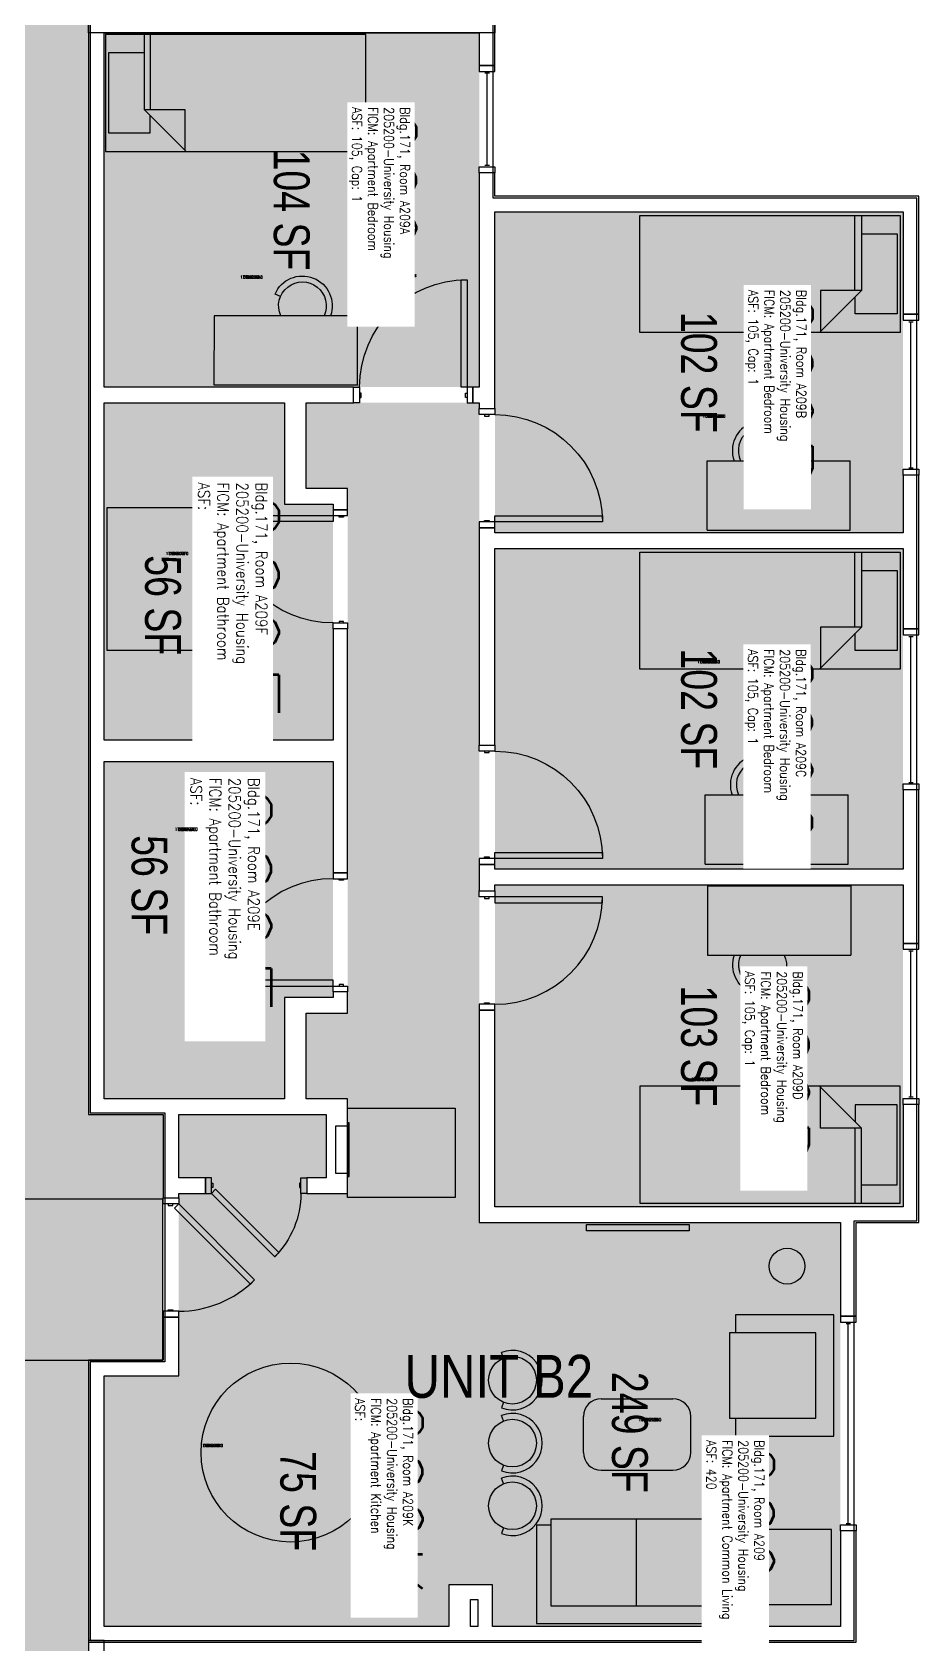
# Model space of a CAD drawing. Header units: inches. Extents: x -24 to 3257, y -489 to 2081.
# Drawn here: x 1620 to 1917, y -1 to 540 of the extents above; entities that cross this region are included whole.
import ezdxf
from ezdxf.enums import TextEntityAlignment as Align

# ---------------------------------------------------------------- set-up
doc = ezdxf.new("R2010")
doc.units = ezdxf.units.IN
doc.header["$LTSCALE"] = 48
doc.header["$MEASUREMENT"] = 0
for name, color, linetype in [('A-AREA-IDEN', 1, 'Continuous'), ('A-AREA-UNIT', 1, 'Continuous'), ('A-DOOR', 2, 'Continuous'), ('A-FLOR-ACCS', 2, 'Continuous'), ('A-FURN', 3, 'Continuous'), ('A-GLAZ', 1, 'Continuous'), ('A-IDEN-RNUM', 7, 'Continuous'), ('A-IDEN-SNUM', 4, 'Continuous'), ('A-IDEN-VNUM', 4, 'Continuous'), ('A-WALL', 5, 'Continuous'), ('AREA-TEXT', 3, 'Continuous'), ('E-POWR', 2, 'Continuous'), ('Rooms-Category-Color', 7, 'Continuous'), ('Rooms-College-Color', 7, 'Continuous'), ('Rooms-Department-Color', 7, 'Continuous'), ('Rooms-Division-Color', 7, 'Continuous'), ('Rooms-Information', 7, 'Continuous')]:
    doc.layers.add(name, color=color, linetype=linetype)
doc.styles.add('AREA', font='arial.ttf', dxfattribs={"width": 0.75, "height": 12})
doc.styles.add('ROOMSNUMBER', font='txt.shx', dxfattribs={"height": 0.03})
doc.styles.add('ROOMVNUMBER', font='simplex.shx', dxfattribs={"width": 0.85})
doc.styles.get("Standard").update_dxf_attribs({"font": 'ARIALN.TTF'})

# ---------------------------------------------------------------- blocks, each defined once
blk = doc.blocks.new('A$C4D89189E')
for p, q in [((0, 48), (0, 0)), ((0, 48), (23.25, 48)), ((23.25, 48), (23.25, 0)), ((29.75, 22.18), (30.53, 20.35)), ((0, 0), (23.25, 0.01))]:
    blk.add_line(p, q)
for radius, start, end in [(10, 293.206, 109.5297), (8, 245.2999, 114.7001)]:
    blk.add_arc((26.59, 29.54), radius, start, end)
blk = doc.blocks.new('LUVSEAT')
at = {"layer": 'A-FURN'}
for p, q in [((0, 34), (-33, 34)), ((-33, 34), (-33, 28)), ((0, -34), (0, 34)), ((-6, 28), (-35, 28)), ((-35, 28), (-35, -29.21)), ((-6, -29.21), (-6, 28)), ((-35, -0.6), (-6, -0.6)), ((-35, -29.21), (-6, -29.21)), ((-33, -29.21), (-33, -34)), ((-33, -34), (0, -34))]:
    blk.add_line(p, q, dxfattribs=at)
blk = doc.blocks.new('Bar stool')
at = {"layer": 'A-FURN'}
for p, q in [((-7.43, -2.97), (-9.29, -3.71)), ((7.43, -2.97), (9.29, -3.71))]:
    blk.add_line(p, q, dxfattribs=at)
blk.add_circle((0, 0), 8, dxfattribs=at)
blk.add_arc((0, 0), 10, 338.206, 201.794, dxfattribs=at)
blk = doc.blocks.new('5ft_Diameter')
blk.add_circle((0, 0), 30)
blk = doc.blocks.new('30x48')
at = {"layer": 'A-FLOR-ACCS'}
blk.add_lwpolyline([(0, 30), (48, 30), (48, 0), (0, 0)], close=True, dxfattribs=at)
blk = doc.blocks.new('HC 54X60')
at = {"layer": 'A-FLOR-ACCS'}
blk.add_lwpolyline([(455.59, -685.59), (455.59, -745.59), (509.59, -745.59), (509.59, -685.59)], close=True, dxfattribs=at)
blk = doc.blocks.new('BED_TWIN')
at = {"linetype": 'Continuous'}
for p, q in [((87.250002, 19.500025), (0, 19.500025)), ((0, 19.500025), (0, -19.740625)), ((12.96, 19.500025), (12.96, -5.659925)), ((15.12, -5.659925), (15.12, 19.500025)), ((87.250002, -19.740625), (87.250002, 19.504725)), ((12.96, 13.379975), (0.99222, 13.379975)), ((1, 13.376575), (1, -13.500025)), ((27.040597, -19.740625), (12.96, -5.659925)), ((12.96, -5.659925), (26.64, -5.659925)), ((15, -13.500025), (15, -7.717325)), ((26.64, -5.659925), (26.64, -19.340025)), ((1, -13.500025), (15, -13.500025)), ((0, -19.740625), (87.252733, -19.740625))]:
    blk.add_line(p, q, dxfattribs=at)
blk = doc.blocks.new('TV')
at = {"layer": 'A-FURN'}
blk.add_lwpolyline([(464.06, -449.82), (466.21, -449.82), (466.21, -484.13), (464.06, -484.13)], close=True, dxfattribs=at)
blk = doc.blocks.new('singleseat')
at = {"layer": 'A-FURN'}
for p, q in [((535.06, -401.29), (494.46, -401.29)), ((494.46, -401.29), (494.46, -434.29)), ((535.06, -434.29), (535.06, -401.29)), ((529.06, -407.29), (500.46, -407.29)), ((500.46, -407.29), (500.46, -436.29)), ((529.06, -436.29), (529.06, -407.29)), ((529.06, -436.29), (529.06, -407.29)), ((494.46, -434.29), (500.46, -434.29)), ((500.46, -436.29), (529.06, -436.29)), ((529.06, -434.29), (533.85, -434.29)), ((529.06, -434.29), (535.06, -434.29))]:
    blk.add_line(p, q, dxfattribs=at)

msp = doc.modelspace()

# ---------------------------------------------------------------- hatches: boundary and pattern name
h = msp.add_hatch()
h.set_pattern_fill('ANSI31', color=256, angle=-90, style=0)
h.set_pattern_definition([(315, (2289.79557, 603.73172), (0.088388348, 0.088388348), [])])
h.paths.add_polyline_path([(1705.85, 272.26), (1705.85, 213.53), (1696.64, 213.53), (1696.64, 272.26)], flags=9)
at = {"layer": 'Rooms-Category-Color', "true_color": 0xadadad}
msp.add_hatch(color=253, dxfattribs=at).paths.add_polyline_path([(1638.7, 1084.25), (1578.7, 1084.25), (1578.7, 989.61), (1553.7, 989.61), (1553.7, 907.28), (1578.7, 907.28), (1578.7, 176.47), (1553.7, 176.47), (1553.7, 94.14), (1578.7, 94.14), (1578.7, -0.5), (1546.26, -0.5), (1546.26, -112), (1578.7, -112), (1578.7, -140), (1638.7, -140), (1638.7, 94.14), (1663.7, 94.14), (1663.7, 176.47), (1638.7, 176.47), (1638.7, 907.28), (1663.7, 907.28), (1663.7, 989.61), (1638.7, 989.61)])
at = {"layer": 'Rooms-Category-Color', "true_color": 0x728ef3}
for points in [[(1643.95, 539.25), (1769.7, 539.25), (1769.7, 420.5), (1643.95, 420.5)], [(1774.95, 479.25), (1911.7, 479.25), (1911.7, 371.63), (1774.95, 371.63)], [(1643.95, 415.25), (1643.95, 302.11), (1720.7, 302.11), (1720.7, 381.25), (1704.45, 381.25), (1704.45, 415.25)], [(1774.08, 4.75), (1774.08, 88.89), (1668.95, 88.89), (1668.95, 150.02), (1677.9, 150.02), (1677.9, 155.27), (1668.95, 155.27), (1668.95, 176.47), (1718.33, 176.47), (1718.33, 155.27), (1711.9, 155.27), (1711.9, 150.02), (1725.58, 150.02), (1725.58, 181.72), (1711.7, 181.72), (1711.7, 210.47), (1725.58, 210.47), (1725.58, 386.5), (1711.7, 386.5), (1711.7, 415.25), (1769.7, 415.25), (1769.7, 140.25), (1890.7, 140.25), (1890.7, 4.75)], [(1774.95, 366.38), (1911.7, 366.38), (1911.7, 258.75), (1774.95, 258.75)], [(1643.95, 294.86), (1643.95, 181.72), (1704.45, 181.72), (1704.45, 215.72), (1720.7, 215.72), (1720.7, 294.86)], [(1911.7, 145.5), (1774.95, 145.5), (1774.95, 253.5), (1911.7, 253.5)], [(1643.95, 88.89), (1774.08, 88.89), (1774.08, 18.75), (1759.45, 18.75), (1759.45, 4.75), (1643.95, 4.75)]]:
    msp.add_hatch(color=171, dxfattribs=at).paths.add_polyline_path(points)
at = {"layer": 'Rooms-College-Color', "true_color": 0xadadad}
for points in [[(1638.7, 1084.25), (1578.7, 1084.25), (1578.7, 989.61), (1553.7, 989.61), (1553.7, 907.28), (1578.7, 907.28), (1578.7, 176.47), (1553.7, 176.47), (1553.7, 94.14), (1578.7, 94.14), (1578.7, -0.5), (1546.26, -0.5), (1546.26, -112), (1578.7, -112), (1578.7, -140), (1638.7, -140), (1638.7, 94.14), (1663.7, 94.14), (1663.7, 176.47), (1638.7, 176.47), (1638.7, 907.28), (1663.7, 907.28), (1663.7, 989.61), (1638.7, 989.61)], [(1643.95, 539.25), (1769.7, 539.25), (1769.7, 420.5), (1643.95, 420.5)], [(1774.95, 479.25), (1911.7, 479.25), (1911.7, 371.63), (1774.95, 371.63)], [(1643.95, 415.25), (1643.95, 302.11), (1720.7, 302.11), (1720.7, 381.25), (1704.45, 381.25), (1704.45, 415.25)], [(1774.08, 4.75), (1774.08, 88.89), (1668.95, 88.89), (1668.95, 150.02), (1677.9, 150.02), (1677.9, 155.27), (1668.95, 155.27), (1668.95, 176.47), (1718.33, 176.47), (1718.33, 155.27), (1711.9, 155.27), (1711.9, 150.02), (1725.58, 150.02), (1725.58, 181.72), (1711.7, 181.72), (1711.7, 210.47), (1725.58, 210.47), (1725.58, 386.5), (1711.7, 386.5), (1711.7, 415.25), (1769.7, 415.25), (1769.7, 140.25), (1890.7, 140.25), (1890.7, 4.75)], [(1774.95, 366.38), (1911.7, 366.38), (1911.7, 258.75), (1774.95, 258.75)], [(1643.95, 294.86), (1643.95, 181.72), (1704.45, 181.72), (1704.45, 215.72), (1720.7, 215.72), (1720.7, 294.86)], [(1911.7, 145.5), (1774.95, 145.5), (1774.95, 253.5), (1911.7, 253.5)], [(1643.95, 88.89), (1774.08, 88.89), (1774.08, 18.75), (1759.45, 18.75), (1759.45, 4.75), (1643.95, 4.75)]]:
    msp.add_hatch(color=253, dxfattribs=at).paths.add_polyline_path(points)
at = {"layer": 'Rooms-Department-Color', "true_color": 0xacacac}
msp.add_hatch(color=253, dxfattribs=at).paths.add_polyline_path([(1638.7, 1084.25), (1578.7, 1084.25), (1578.7, 989.61), (1553.7, 989.61), (1553.7, 907.28), (1578.7, 907.28), (1578.7, 176.47), (1553.7, 176.47), (1553.7, 94.14), (1578.7, 94.14), (1578.7, -0.5), (1546.26, -0.5), (1546.26, -112), (1578.7, -112), (1578.7, -140), (1638.7, -140), (1638.7, 94.14), (1663.7, 94.14), (1663.7, 176.47), (1638.7, 176.47), (1638.7, 907.28), (1663.7, 907.28), (1663.7, 989.61), (1638.7, 989.61)])
at = {"layer": 'Rooms-Department-Color', "true_color": 0x604aed}
for points in [[(1643.95, 539.25), (1769.7, 539.25), (1769.7, 420.5), (1643.95, 420.5)], [(1774.95, 479.25), (1911.7, 479.25), (1911.7, 371.63), (1774.95, 371.63)], [(1643.95, 415.25), (1643.95, 302.11), (1720.7, 302.11), (1720.7, 381.25), (1704.45, 381.25), (1704.45, 415.25)], [(1774.08, 4.75), (1774.08, 88.89), (1668.95, 88.89), (1668.95, 150.02), (1677.9, 150.02), (1677.9, 155.27), (1668.95, 155.27), (1668.95, 176.47), (1718.33, 176.47), (1718.33, 155.27), (1711.9, 155.27), (1711.9, 150.02), (1725.58, 150.02), (1725.58, 181.72), (1711.7, 181.72), (1711.7, 210.47), (1725.58, 210.47), (1725.58, 386.5), (1711.7, 386.5), (1711.7, 415.25), (1769.7, 415.25), (1769.7, 140.25), (1890.7, 140.25), (1890.7, 4.75)], [(1774.95, 366.38), (1911.7, 366.38), (1911.7, 258.75), (1774.95, 258.75)], [(1643.95, 294.86), (1643.95, 181.72), (1704.45, 181.72), (1704.45, 215.72), (1720.7, 215.72), (1720.7, 294.86)], [(1911.7, 145.5), (1774.95, 145.5), (1774.95, 253.5), (1911.7, 253.5)], [(1643.95, 88.89), (1774.08, 88.89), (1774.08, 18.75), (1759.45, 18.75), (1759.45, 4.75), (1643.95, 4.75)]]:
    msp.add_hatch(color=173, dxfattribs=at).paths.add_polyline_path(points)
at = {"layer": 'Rooms-Division-Color', "true_color": 0xadadad}
msp.add_hatch(color=253, dxfattribs=at).paths.add_polyline_path([(1638.7, 1084.25), (1578.7, 1084.25), (1578.7, 989.61), (1553.7, 989.61), (1553.7, 907.28), (1578.7, 907.28), (1578.7, 176.47), (1553.7, 176.47), (1553.7, 94.14), (1578.7, 94.14), (1578.7, -0.5), (1546.26, -0.5), (1546.26, -112), (1578.7, -112), (1578.7, -140), (1638.7, -140), (1638.7, 94.14), (1663.7, 94.14), (1663.7, 176.47), (1638.7, 176.47), (1638.7, 907.28), (1663.7, 907.28), (1663.7, 989.61), (1638.7, 989.61)])
at = {"layer": 'Rooms-Division-Color', "true_color": 0x604aed}
for points in [[(1643.95, 539.25), (1769.7, 539.25), (1769.7, 420.5), (1643.95, 420.5)], [(1774.95, 479.25), (1911.7, 479.25), (1911.7, 371.63), (1774.95, 371.63)], [(1643.95, 415.25), (1643.95, 302.11), (1720.7, 302.11), (1720.7, 381.25), (1704.45, 381.25), (1704.45, 415.25)], [(1774.08, 4.75), (1774.08, 88.89), (1668.95, 88.89), (1668.95, 150.02), (1677.9, 150.02), (1677.9, 155.27), (1668.95, 155.27), (1668.95, 176.47), (1718.33, 176.47), (1718.33, 155.27), (1711.9, 155.27), (1711.9, 150.02), (1725.58, 150.02), (1725.58, 181.72), (1711.7, 181.72), (1711.7, 210.47), (1725.58, 210.47), (1725.58, 386.5), (1711.7, 386.5), (1711.7, 415.25), (1769.7, 415.25), (1769.7, 140.25), (1890.7, 140.25), (1890.7, 4.75)], [(1774.95, 366.38), (1911.7, 366.38), (1911.7, 258.75), (1774.95, 258.75)], [(1643.95, 294.86), (1643.95, 181.72), (1704.45, 181.72), (1704.45, 215.72), (1720.7, 215.72), (1720.7, 294.86)], [(1911.7, 145.5), (1774.95, 145.5), (1774.95, 253.5), (1911.7, 253.5)], [(1643.95, 88.89), (1774.08, 88.89), (1774.08, 18.75), (1759.45, 18.75), (1759.45, 4.75), (1643.95, 4.75)]]:
    msp.add_hatch(color=173, dxfattribs=at).paths.add_polyline_path(points)

# ---------------------------------------------------------------- linework, layer by layer
at = {"layer": 'A-AREA-UNIT'}
for p, q in [((1639.33, 543.88), (1639.33, 177.09)), ((1774.33, 483.88), (1774.33, 543.88)), ((1916.33, 483.88), (1774.33, 483.88)), ((1916.33, 140.88), (1916.33, 483.88)), ((1639.33, 177.09), (1664.33, 177.09)), ((1664.33, 177.09), (1664.33, 93.52)), ((1895.33, 0.13), (1895.33, 140.88)), ((1895.33, 140.88), (1916.33, 140.88)), ((1664.33, 93.52), (1639.33, 93.52)), ((1639.33, 93.52), (1639.33, 0.13)), ((1639.33, 0.13), (1895.33, 0.13))]:
    msp.add_line(p, q, dxfattribs=at)
at = {"layer": 'A-DOOR'}
for points in [[(1765.58, 420.5), (1763.58, 420.5), (1763.58, 456.5), (1765.58, 456.5)], [(1729.58, 415.25), (1727.58, 415.25), (1727.58, 420.5), (1729.58, 420.5)], [(1729.58, 417), (1730.08, 417), (1730.08, 418.5), (1729.58, 418.5)], [(1765.58, 417), (1765.08, 417), (1765.08, 418.5), (1765.58, 418.5)], [(1765.58, 415.25), (1767.58, 415.25), (1767.58, 420.5), (1765.58, 420.5)], [(1769.7, 411.25), (1769.7, 413.25), (1774.95, 413.25), (1774.95, 411.25)], [(1771.45, 411.25), (1771.45, 410.75), (1772.95, 410.75), (1772.95, 411.25)], [(1725.58, 377.36), (1725.58, 379.36), (1720.7, 379.36), (1720.7, 377.36)], [(1720.7, 377.36), (1720.7, 375.36), (1684.7, 375.36), (1684.7, 377.36)], [(1724.2, 377.36), (1724.2, 376.86), (1722.7, 376.86), (1722.7, 377.36)], [(1769.7, 375.25), (1769.7, 373.25), (1774.95, 373.25), (1774.95, 375.25)], [(1771.45, 375.25), (1771.45, 375.75), (1772.95, 375.75), (1772.95, 375.25)], [(1774.95, 375.25), (1774.95, 377.25), (1810.95, 377.25), (1810.95, 375.25)], [(1725.58, 341.36), (1725.58, 339.36), (1720.7, 339.36), (1720.7, 341.36)], [(1724.2, 341.36), (1724.2, 341.86), (1722.7, 341.86), (1722.7, 341.36)], [(1769.7, 298.38), (1769.7, 300.38), (1774.95, 300.38), (1774.95, 298.38)], [(1771.45, 298.38), (1771.45, 297.88), (1772.95, 297.88), (1772.95, 298.38)], [(1769.7, 262.38), (1769.7, 260.38), (1774.95, 260.38), (1774.95, 262.38)], [(1771.45, 262.38), (1771.45, 262.88), (1772.95, 262.88), (1772.95, 262.38)], [(1774.95, 262.38), (1774.95, 264.38), (1810.95, 264.38), (1810.95, 262.38)], [(1725.58, 255.61), (1725.58, 257.61), (1720.7, 257.61), (1720.7, 255.61)], [(1724.2, 255.61), (1724.2, 255.11), (1722.7, 255.11), (1722.7, 255.61)], [(1769.7, 249.5), (1769.7, 251.5), (1774.95, 251.5), (1774.95, 249.5)], [(1771.45, 249.5), (1771.45, 249), (1772.95, 249), (1772.95, 249.5)], [(1774.95, 249.5), (1774.95, 247.5), (1810.95, 247.5), (1810.95, 249.5)], [(1720.7, 219.61), (1720.7, 221.61), (1684.7, 221.61), (1684.7, 219.61)], [(1725.58, 219.61), (1725.58, 217.61), (1720.7, 217.61), (1720.7, 219.61)], [(1724.2, 219.61), (1724.2, 220.11), (1722.7, 220.11), (1722.7, 219.61)], [(1769.7, 213.5), (1769.7, 211.5), (1774.95, 211.5), (1774.95, 213.5)], [(1771.45, 213.5), (1771.45, 214), (1772.95, 214), (1772.95, 213.5)], [(1679.9, 155.27), (1677.9, 155.27), (1677.9, 150.02), (1679.9, 150.02)], [(1679.9, 153.52), (1680.4, 153.52), (1680.4, 152.02), (1679.9, 152.02)], [(1679.9, 150.02), (1681.32, 151.43), (1702.53, 130.22), (1701.12, 128.81)], [(1709.9, 153.52), (1709.4, 153.52), (1709.4, 152.02), (1709.9, 152.02)], [(1709.9, 155.27), (1711.9, 155.27), (1711.9, 150.02), (1709.9, 150.02)], [(1663.7, 146.53), (1663.7, 148.53), (1668.95, 148.53), (1668.95, 146.53)], [(1665.45, 146.53), (1665.45, 146.03), (1666.95, 146.03), (1666.95, 146.53)], [(1668.95, 146.53), (1667.54, 145.12), (1692.99, 119.66), (1694.41, 121.08)], [(1663.7, 110.53), (1663.7, 108.53), (1668.95, 108.53), (1668.95, 110.53)], [(1665.45, 110.53), (1665.45, 111.03), (1666.95, 111.03), (1666.95, 110.53)]]:
    msp.add_lwpolyline(points, close=True, dxfattribs=at)
at = {"layer": 'A-DOOR', "extrusion": (0, 0, -1)}
for centre, radius, start, end in [((-1765.58, 420.5), 36, 0, 90), ((-1774.95, 375.25), 36, 90, 180), ((-1720.7, 377.36), 36, 270, 0), ((-1774.95, 262.38), 36, 90, 180), ((-1679.9, 150.02), 30, 180, 225)]:
    msp.add_arc(centre, radius, start, end, dxfattribs=at)
at = {"layer": 'A-DOOR'}
for centre, start, end in [((1720.7, 219.61), 90, 180), ((1774.95, 249.5), 270, 0), ((1668.95, 146.53), 270, 315)]:
    msp.add_arc(centre, 36, start, end, dxfattribs=at)
at = {"layer": 'A-FLOR-ACCS'}
msp.add_lwpolyline([(1725.58, 178.67), (1761.58, 178.67), (1761.58, 148.67), (1725.58, 148.67)], close=True, dxfattribs=at)
at = {"layer": 'A-FURN'}
for p, q in [((1810.57, 81.2), (1834.57, 81.2)), ((1804.57, 63.2), (1804.57, 75.2)), ((1840.57, 63.2), (1840.57, 75.2)), ((1810.57, 57.2), (1834.57, 57.2)), ((1887.68, 37.31), (1864.93, 37.31)), ((1864.93, 12.06), (1864.93, 37.31)), ((1887.68, 12.06), (1887.68, 37.31)), ((1887.68, 12.06), (1864.93, 12.06))]:
    msp.add_line(p, q, dxfattribs=at)
for centre, radius in [((1872.83, 125.65), 6), ((1780.81, 45.27), 8)]:
    msp.add_circle(centre, radius, dxfattribs=at)
for centre, start, end in [((1810.57, 75.2), 90, 180), ((1834.57, 75.2), 0, 90), ((1810.57, 63.2), 180, 270), ((1834.57, 63.2), 270, 0)]:
    msp.add_arc(centre, 6, start, end, dxfattribs=at)
at = {"layer": 'A-GLAZ'}
for p, q in [((1771.58, 525.87), (1773.08, 525.87)), ((1772.33, 494.87), (1772.33, 525.87)), ((1771.58, 494.87), (1773.08, 494.87)), ((1913.58, 442.4), (1915.08, 442.4)), ((1914.33, 393.4), (1914.33, 442.4)), ((1913.58, 393.4), (1915.08, 393.4)), ((1913.58, 336.88), (1915.08, 336.88)), ((1914.33, 287.88), (1914.33, 336.88)), ((1913.58, 287.88), (1915.08, 287.88)), ((1913.58, 231.41), (1915.08, 231.41)), ((1914.33, 182.41), (1914.33, 231.41)), ((1913.58, 182.41), (1915.08, 182.41)), ((1892.58, 106.37), (1894.08, 106.37)), ((1893.33, 39.37), (1893.33, 106.37)), ((1892.58, 39.37), (1894.08, 39.37))]:
    msp.add_line(p, q, dxfattribs=at)
for points in [[(1774.95, 526.37), (1774.95, 528.37), (1769.7, 528.37), (1769.7, 526.37)], [(1774.95, 494.37), (1774.95, 492.37), (1769.7, 492.37), (1769.7, 494.37)], [(1916.95, 442.9), (1916.95, 444.9), (1911.7, 444.9), (1911.7, 442.9)], [(1916.95, 392.9), (1916.95, 390.9), (1911.7, 390.9), (1911.7, 392.9)], [(1916.95, 337.38), (1916.95, 339.38), (1911.7, 339.38), (1911.7, 337.38)], [(1916.95, 287.38), (1916.95, 285.38), (1911.7, 285.38), (1911.7, 287.38)], [(1916.95, 231.91), (1916.95, 233.91), (1911.7, 233.91), (1911.7, 231.91)], [(1916.95, 181.91), (1916.95, 179.91), (1911.7, 179.91), (1911.7, 181.91)], [(1895.95, 106.87), (1895.95, 108.87), (1890.7, 108.87), (1890.7, 106.87)], [(1895.95, 38.87), (1895.95, 36.87), (1890.7, 36.87), (1890.7, 38.87)]]:
    msp.add_lwpolyline(points, close=True, dxfattribs=at)
at = {"layer": 'A-WALL'}
for p, q in [((1638.7, 539.25), (1638.7, 667.88)), ((1774.95, 555.38), (1774.95, 539.25)), ((1638.7, 544.5), (1638.7, 415.88)), ((1774.95, 528.37), (1774.95, 544.5)), ((1774.95, 539.25), (1638.7, 539.25)), ((1643.95, 539.25), (1769.7, 539.25)), ((1643.95, 420.5), (1643.95, 539.25)), ((1769.7, 539.25), (1769.7, 528.37)), ((1769.7, 528.37), (1774.95, 528.37)), ((1774.95, 492.37), (1769.7, 492.37)), ((1769.7, 492.37), (1769.7, 483.88)), ((1774.95, 484.5), (1774.95, 492.37)), ((1769.7, 483.88), (1769.7, 420.5)), ((1916.95, 484.5), (1774.95, 484.5)), ((1916.95, 444.9), (1916.95, 484.5)), ((1774.95, 479.25), (1911.7, 479.25)), ((1774.95, 413.25), (1774.95, 479.25)), ((1911.7, 479.25), (1911.7, 444.9)), ((1911.7, 444.9), (1916.95, 444.9)), ((1724.95, 420.5), (1643.95, 420.5)), ((1727.58, 420.5), (1724.95, 420.5)), ((1727.58, 415.25), (1727.58, 420.5)), ((1769.7, 420.5), (1767.58, 420.5)), ((1767.58, 420.5), (1767.58, 415.25)), ((1638.7, 415.88), (1638.7, 176.47)), ((1643.95, 415.25), (1704.45, 415.25)), ((1643.95, 302.11), (1643.95, 415.25)), ((1704.45, 415.25), (1704.45, 381.25)), ((1711.7, 415.25), (1724.95, 415.25)), ((1711.7, 386.5), (1711.7, 415.25)), ((1724.95, 415.25), (1727.58, 415.25)), ((1767.58, 415.25), (1769.7, 415.25)), ((1769.7, 415.25), (1769.7, 413.25)), ((1769.7, 413.25), (1774.95, 413.25)), ((1916.95, 390.9), (1911.7, 390.9)), ((1911.7, 390.9), (1911.7, 371.63)), ((1916.95, 339.38), (1916.95, 390.9)), ((1725.58, 386.5), (1711.7, 386.5)), ((1725.58, 379.36), (1725.58, 386.5)), ((1704.45, 381.25), (1720.7, 381.25)), ((1720.7, 381.25), (1720.7, 379.36)), ((1720.7, 379.36), (1725.58, 379.36)), ((1774.95, 373.25), (1769.7, 373.25)), ((1769.7, 373.25), (1769.7, 300.38)), ((1774.95, 371.63), (1774.95, 373.25)), ((1911.7, 371.63), (1774.95, 371.63)), ((1774.95, 366.38), (1911.7, 366.38)), ((1774.95, 300.38), (1774.95, 366.38)), ((1911.7, 366.38), (1911.7, 339.38)), ((1725.58, 339.36), (1720.7, 339.36)), ((1720.7, 339.36), (1720.7, 302.11)), ((1725.58, 257.61), (1725.58, 339.36)), ((1911.7, 339.38), (1916.95, 339.38)), ((1720.7, 302.11), (1643.95, 302.11)), ((1769.7, 300.38), (1774.95, 300.38)), ((1643.95, 294.86), (1720.7, 294.86)), ((1643.95, 181.72), (1643.95, 294.86)), ((1720.7, 294.86), (1720.7, 257.61)), ((1916.95, 285.38), (1911.7, 285.38)), ((1911.7, 285.38), (1911.7, 258.75)), ((1916.95, 233.91), (1916.95, 285.38)), ((1774.95, 260.38), (1769.7, 260.38)), ((1769.7, 260.38), (1769.7, 251.5)), ((1774.95, 258.75), (1774.95, 260.38)), ((1720.7, 257.61), (1725.58, 257.61)), ((1911.7, 258.75), (1774.95, 258.75)), ((1769.7, 251.5), (1774.95, 251.5)), ((1774.95, 253.5), (1911.7, 253.5)), ((1774.95, 251.5), (1774.95, 253.5)), ((1911.7, 253.5), (1911.7, 233.91)), ((1911.7, 233.91), (1916.95, 233.91)), ((1725.58, 217.61), (1720.7, 217.61)), ((1720.7, 217.61), (1720.7, 215.72)), ((1725.58, 210.47), (1725.58, 217.61)), ((1720.7, 215.72), (1704.45, 215.72)), ((1704.45, 215.72), (1704.45, 181.72)), ((1774.95, 211.5), (1769.7, 211.5)), ((1769.7, 211.5), (1769.7, 140.25)), ((1774.95, 145.5), (1774.95, 211.5)), ((1711.7, 210.47), (1725.58, 210.47)), ((1711.7, 181.72), (1711.7, 210.47)), ((1704.45, 181.72), (1643.95, 181.72)), ((1725.58, 181.72), (1711.7, 181.72)), ((1725.58, 150.02), (1725.58, 181.72)), ((1916.95, 179.91), (1911.7, 179.91)), ((1911.7, 179.91), (1911.7, 145.5)), ((1916.95, 140.25), (1916.95, 179.91)), ((1638.7, 176.47), (1663.7, 176.47)), ((1663.7, 176.47), (1663.7, 148.53)), ((1668.95, 155.27), (1668.95, 176.47)), ((1668.95, 176.47), (1718.33, 176.47)), ((1718.33, 176.47), (1718.33, 155.27)), ((1677.9, 155.27), (1668.95, 155.27)), ((1677.9, 150.02), (1677.9, 155.27)), ((1718.33, 155.27), (1711.9, 155.27)), ((1711.9, 155.27), (1711.9, 150.02)), ((1663.7, 148.53), (1668.95, 148.53)), ((1668.95, 150.02), (1677.9, 150.02)), ((1668.95, 148.53), (1668.95, 150.02)), ((1711.9, 150.02), (1725.58, 150.02)), ((1911.7, 145.5), (1774.95, 145.5)), ((1769.7, 140.25), (1890.7, 140.25)), ((1890.7, 140.25), (1890.7, 108.87)), ((1895.95, 140.25), (1916.95, 140.25)), ((1895.95, 108.87), (1895.95, 140.25)), ((1668.95, 108.53), (1663.7, 108.53)), ((1663.7, 108.53), (1663.7, 94.14)), ((1668.95, 88.89), (1668.95, 108.53)), ((1890.7, 108.87), (1895.95, 108.87)), ((1638.7, 94.14), (1638.7, -0.5)), ((1663.7, 94.14), (1638.7, 94.14)), ((1643.95, 4.75), (1643.95, 88.89)), ((1643.95, 88.89), (1668.95, 88.89)), ((1895.95, 36.87), (1890.7, 36.87)), ((1890.7, 36.87), (1890.7, 4.75)), ((1895.95, -0.5), (1895.95, 36.87)), ((1759.45, 18.75), (1759.45, 4.75)), ((1774.08, 18.75), (1759.45, 18.75)), ((1774.08, 4.75), (1774.08, 18.75)), ((1766.7, 4.75), (1766.7, 13.88)), ((1766.7, 13.88), (1769.2, 13.88)), ((1769.2, 13.88), (1769.2, 4.75)), ((1643.95, 0.13), (1638.7, 0.13)), ((1638.7, 0.13), (1638.7, -26.25)), ((1759.45, 4.75), (1643.95, 4.75)), ((1643.95, -26.25), (1643.95, 0.13)), ((1769.2, 4.75), (1766.7, 4.75)), ((1890.7, 4.75), (1774.08, 4.75)), ((1638.7, -0.5), (1895.95, -0.5))]:
    msp.add_line(p, q, dxfattribs=at)
at = {"layer": 'E-POWR'}
msp.add_lwpolyline([(1725.58, 155.67), (1726.08, 155.67), (1726.08, 173.67), (1725.58, 173.67)], close=True, dxfattribs=at)
msp.add_lwpolyline([(1725.58, 156.67), (1721.58, 156.67), (1721.58, 172.67), (1725.58, 172.67)], dxfattribs=at)

# ---------------------------------------------------------------- block references
at = {"rotation": 270}
msp.add_blockref('HC 54X60', (2349.28, 603.73), dxfattribs=at)
at = {"layer": 'A-FLOR-ACCS'}
for name, p, rotation in [('30x48', (1674.95, 332.15), 90), ('5ft_Diameter', (1706.45, 63.13), 138.798673644833)]:
    msp.add_blockref(name, p, dxfattribs=dict(at, rotation=rotation))
at = {"layer": 'A-FURN'}
msp.add_blockref('BED_TWIN', (1644.4, 519.24), dxfattribs=at)
at = {"layer": 'A-FURN', "xscale": -1}
for p in [(1910.7, 458.5), (1910.7, 345.62)]:
    msp.add_blockref('BED_TWIN', p, dxfattribs=at)
for p, rotation in [((1680.89, 421.15), 270), ((1894.16, 253.24), 90)]:
    msp.add_blockref('A$C4D89189E', p, dxfattribs=dict(at, rotation=rotation))
at = {"layer": 'A-FURN'}
for name, p, rotation in [('A$C4D89189E', (1894.02, 372.54), 90), ('A$C4D89189E', (1893.35, 260.49), 90), ('BED_TWIN', (1910.7, 166.25), 180), ('TV', (2289.8, 603.73), 270), ('singleseat', (2289.8, 603.73), 270), ('Bar stool', (1780.81, 87.41), 270), ('Bar stool', (1780.81, 66.29), 270), ('Bar stool', (1780.81, 45.27), 270), ('LUVSEAT', (1822.88, 5.75), 270)]:
    msp.add_blockref(name, p, dxfattribs=dict(at, rotation=rotation))

# ---------------------------------------------------------------- texts
at = {"layer": 'A-AREA-IDEN'}
msp.add_text('UNIT B2', height=14.4, dxfattribs=at).set_placement((1776.22, 81.49), align=Align.CENTER)
at = {"layer": 'A-IDEN-RNUM', "style": 'ROOMSNUMBER', "width": 0.85}
for s, p in [('0209-A0', (1693.32, 456.88)), ('0209-B0', (1848.3, 410.23)), ('0209-F0', (1668.42, 364.17)), ('0209-C0', (1846.52, 327.84)), ('0209-E0', (1671.5, 271.7)), ('0209-D0', (1844.55, 187.84)), ('0209-00', (1826.82, 73.67)), ('0209-K0', (1679.97, 65))]:
    msp.add_text(s, height=1, dxfattribs=at).set_placement(p, align=Align.CENTER)
at = {"layer": 'A-IDEN-SNUM', "style": 'ROOMSNUMBER', "width": 0.85}
for s, p in [('1710A209A0', (1693.32, 456.88)), ('1710A209B0', (1848.3, 410.23)), ('1710A209F0', (1668.42, 364.17)), ('1710A209C0', (1846.52, 327.84)), ('1710A209E0', (1671.5, 271.7)), ('1710A209D0', (1844.55, 187.84)), ('1710A20900', (1826.82, 73.67)), ('1710A209K0', (1679.97, 65))]:
    msp.add_text(s, height=1, dxfattribs=at).set_placement(p, align=Align.CENTER)
at = {"layer": 'A-IDEN-VNUM', "style": 'ROOMVNUMBER', "width": 0.85}
for s, p in [('209A', (1726.03, 514.38)), ('209B', (1858.83, 453.07)), ('209C', (1858.72, 332.56)), ('209D', (1857.67, 224.55)), ('209K', (1728.14, 81.36)), ('209', (1845.85, 67.3))]:
    msp.add_text(s, height=22.5, rotation=270, dxfattribs=at).set_placement(p)
for s, p in [('209F', (1688.99, 348.61)), ('209E', (1686.4, 249.54))]:
    msp.add_text(s, height=27, rotation=270, dxfattribs=at).set_placement(p, align=Align.MIDDLE_CENTER)
at = {"layer": 'AREA-TEXT', "style": 'AREA', "width": 0.75}
for s, p in [('104 SF', (1706.83, 479.88)), ('102 SF', (1843.33, 425.44)), ('56 SF', (1663.71, 347.31)), ('102 SF', (1843.33, 312.56)), ('56 SF', (1659.18, 253.43)), ('103 SF', (1843.33, 199.5)), ('249 SF', (1820.15, 69.91)), ('75 SF', (1709.01, 46.82))]:
    msp.add_text(s, height=12, rotation=270, dxfattribs=at).set_placement(p, align=Align.MIDDLE_CENTER)

# ---------------------------------------------------------------- next in the draw order: texts
at = {"layer": 'Rooms-Information', "attachment_point": 7, "rotation": 270, "style": 'ROOMVNUMBER', "bg_fill": 3, "box_fill_scale": 1.5, "bg_fill_color": 256, "bg_fill_true_color": 13158600, "bg_fill_transparency": 0}
for s, insert, char_height, width in [('Bldg.171, Room A209A^M^J205200-University Housing^M^JFICM: Apartment Bedroom^M^JASF: 105, Cap: 1', (1726.03, 514.38), 3.2143, 72), ('Bldg.171, Room A209B^M^J205200-University Housing^M^JFICM: Apartment Bedroom^M^JASF: 105, Cap: 1', (1858.83, 453.07), 3.2143, 72), ('Bldg.171, Room A209F^M^J205200-University Housing^M^JFICM: Apartment Bathroom^M^JASF: ', (1675.49, 388.5), 3.8571, 86.4), ('Bldg.171, Room A209C^M^J205200-University Housing^M^JFICM: Apartment Bedroom^M^JASF: 105, Cap: 1', (1858.72, 332.56), 3.2143, 72), ('Bldg.171, Room A209E^M^J205200-University Housing^M^JFICM: Apartment Bathroom^M^JASF: ', (1672.9, 289.43), 3.8571, 86.4), ('Bldg.171, Room A209D^M^J205200-University Housing^M^JFICM: Apartment Bedroom^M^JASF: 105, Cap: 1', (1857.67, 224.55), 3.2143, 72), ('Bldg.171, Room A209K^M^J205200-University Housing^M^JFICM: Apartment Kitchen^M^JASF: ', (1728.14, 81.36), 3.2143, 72), ('Bldg.171, Room A209^M^J205200-University Housing^M^JFICM: Apartment Common Living^M^JASF: 420', (1845.85, 67.3), 3.2143, 72)]:
    msp.add_mtext(s, dxfattribs=dict(at, insert=insert, char_height=char_height, width=width))

doc.saveas('drawing.dxf')
